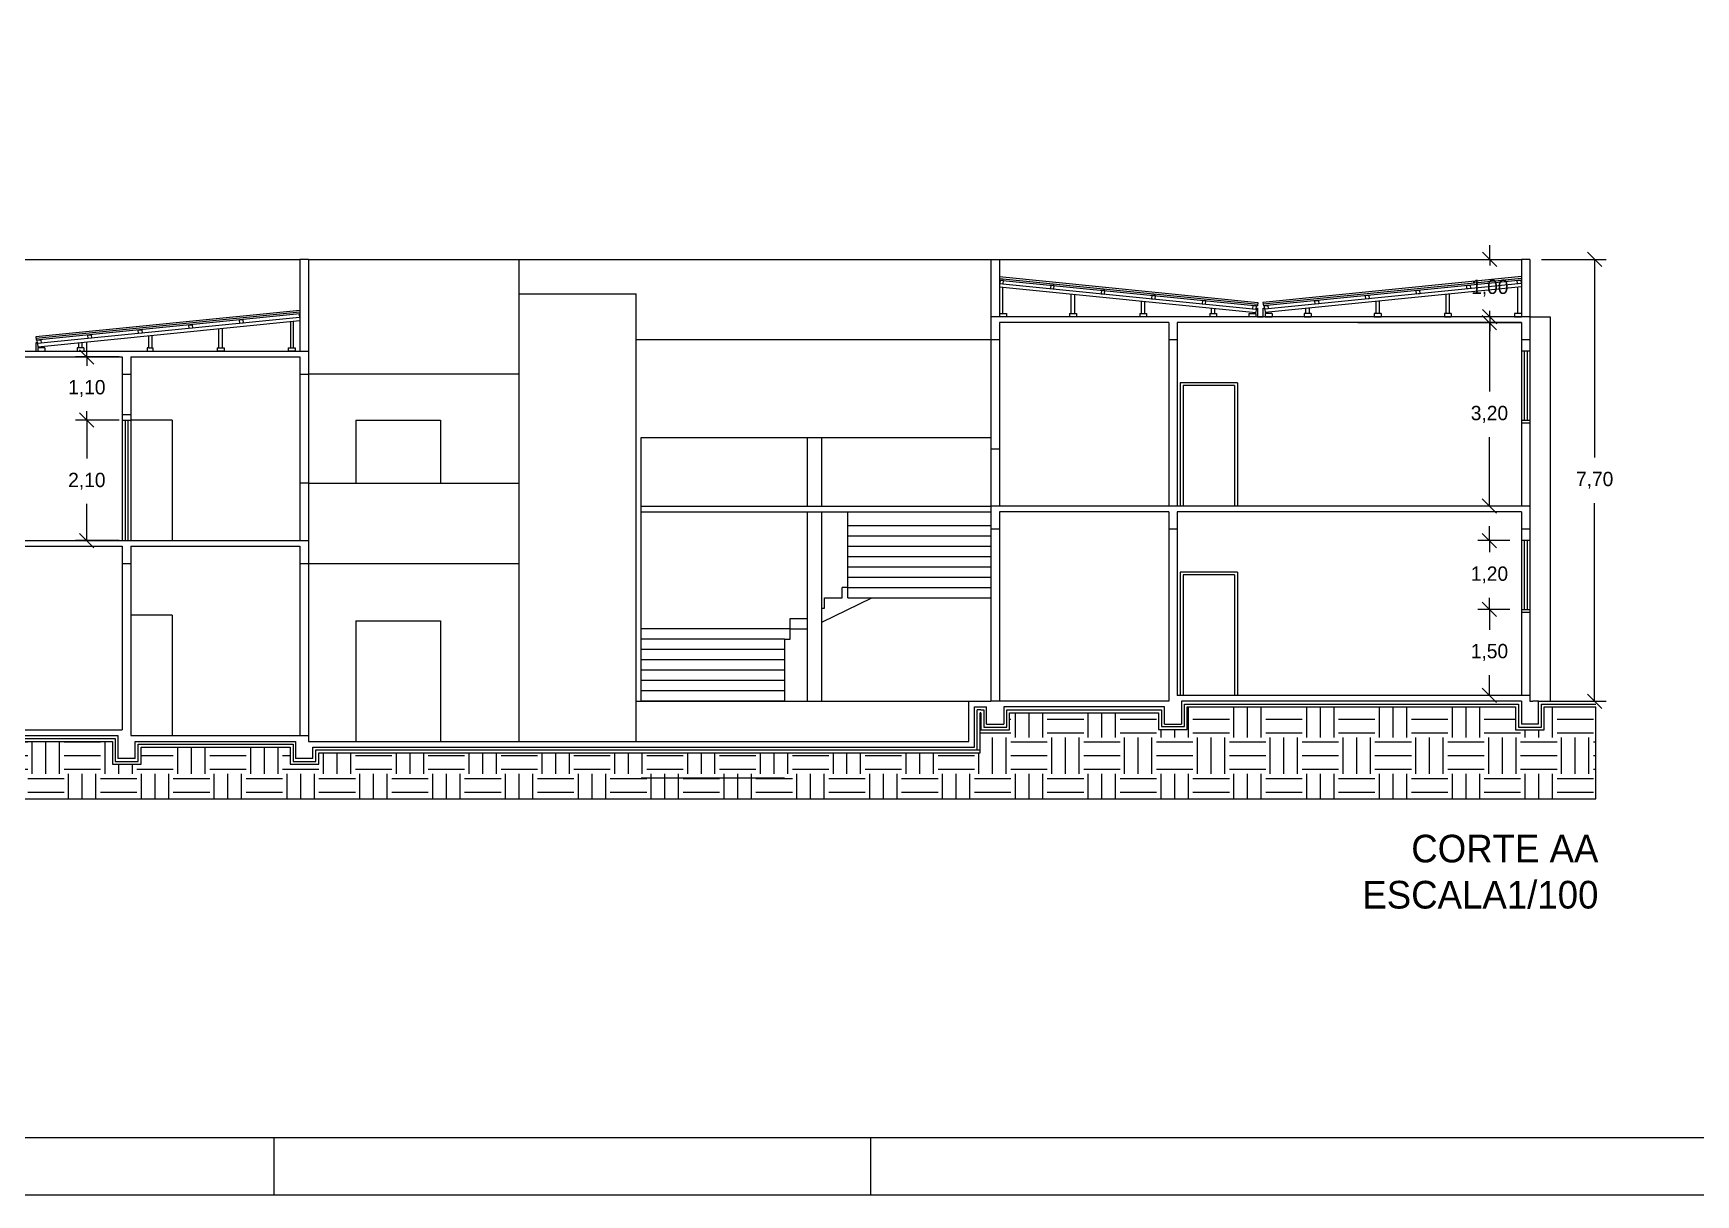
# Model space of a CAD drawing. Header units: inches. Extents: x 1211 to 1586, y 4594 to 4984.
# Drawn here: x 1295.63 to 1324.63, y 4593.59 to 4613.83 of the extents above; entities that cross this region are included whole.
import ezdxf

# ---------------------------------------------------------------- set-up
doc = ezdxf.new("R2010")
doc.units = ezdxf.units.IN
doc.header["$MEASUREMENT"] = 0
for name, color, linetype in [('0.8', 8, 'Continuous'), ('02', 2, 'Continuous'), ('1', 1, 'Continuous'), ('Capa3', 3, 'Continuous'), ('PAREDE', 5, 'Continuous'), ('S2MARGF', 4, 'Continuous'), ('S2MARGG', 13, 'Continuous'), ('Vão', 2, 'Continuous')]:
    doc.layers.add(name, color=color, linetype=linetype)
doc.dimstyles.new('COTA', dxfattribs={"dimtxt": 0.25, "dimasz": 0.25, "dimexe": 0.2, "dimexo": 0.2, "dimgap": 0.25, "dimtad": 1, "dimtih": 1, "dimtoh": 1, "dimzin": 1, "dimtxsty": 'Standard', "dimblk": 'OBLIQUE', "dimcen": 0.5, "dimclrd": 8, "dimclre": 8, "dimclrt": 8, "dimazin": 0, "dimtfac": 1, "dimtmove": 0, "dimatfit": 1, "dimldrblk": 'OBLIQUE', "dimfxl": 1, "dimarcsym": 0})
doc.dimstyles.new('ISO-25', dxfattribs={"dimtxt": 0.25, "dimasz": 0.25, "dimexe": 0.2, "dimexo": 0.2, "dimgap": 0.25, "dimtad": 1, "dimtih": 1, "dimtoh": 1, "dimzin": 1, "dimtxsty": 'Standard', "dimblk": 'OBLIQUE', "dimcen": 0.5, "dimclrd": 8, "dimclre": 8, "dimclrt": 8, "dimazin": 0, "dimtfac": 1, "dimtmove": 0, "dimatfit": 1, "dimldrblk": 'OBLIQUE', "dimfxl": 1, "dimarcsym": 0})

# ---------------------------------------------------------------- blocks, each defined once
blk = doc.blocks.new('_OBLIQUE')
at = {"color": 0, "linetype": 'ByBlock'}
blk.add_line((-0.5, -0.5), (0.5, 0.5), dxfattribs=at)
blk = doc.blocks.new('*D350')
at = {"color": 8, "lineweight": -2, "transparency": 16777216}
for p, q in [((1321.385, 4603.79), (1320.828, 4603.79)), ((1321.028, 4603.79), (1321.028, 4603.436)), ((1321.028, 4602.29), (1321.028, 4602.644)), ((1321.385, 4602.29), (1320.828, 4602.29))]:
    blk.add_line(p, q, dxfattribs=at)
at = {"layer": 'Defpoints', "color": 0, "transparency": 16777216}
for p in [(1321.585, 4603.79), (1321.028, 4602.29), (1321.585, 4602.29)]:
    blk.add_point(p, dxfattribs=at)
at = {"color": 8, "lineweight": -2, "transparency": 16777216, "xscale": 0.25, "yscale": 0.25, "zscale": 0.25}
for p, rotation in [((1321.028, 4603.79), 90), ((1321.028, 4602.29), 270)]:
    blk.add_blockref('_OBLIQUE', p, dxfattribs=dict(at, rotation=rotation))
at = {"color": 8, "transparency": 16777216, "insert": (1321.028, 4603.04), "char_height": 0.25, "attachment_point": 5}
blk.add_mtext('1,50', dxfattribs=at)
blk = doc.blocks.new('*D351')
at = {"color": 8, "lineweight": -2, "transparency": 16777216}
for p, q in [((1321.385, 4604.99), (1320.828, 4604.99)), ((1321.028, 4604.99), (1321.028, 4605.24)), ((1321.028, 4604.99), (1321.028, 4604.786)), ((1321.028, 4603.79), (1321.028, 4603.994)), ((1321.385, 4603.79), (1320.828, 4603.79)), ((1321.028, 4603.79), (1321.028, 4603.54))]:
    blk.add_line(p, q, dxfattribs=at)
at = {"layer": 'Defpoints', "color": 0, "transparency": 16777216}
for p in [(1321.028, 4604.99), (1321.585, 4604.99), (1321.585, 4603.79)]:
    blk.add_point(p, dxfattribs=at)
at = {"color": 8, "lineweight": -2, "transparency": 16777216, "xscale": 0.25, "yscale": 0.25, "zscale": 0.25}
for p, rotation in [((1321.028, 4604.99), 270), ((1321.028, 4603.79), 90)]:
    blk.add_blockref('_OBLIQUE', p, dxfattribs=dict(at, rotation=rotation))
at = {"color": 8, "transparency": 16777216, "insert": (1321.028, 4604.39), "char_height": 0.25, "attachment_point": 5}
blk.add_mtext('1,20', dxfattribs=at)
blk = doc.blocks.new('*D352')
at = {"color": 8, "lineweight": -2, "transparency": 16777216}
for p, q in [((1321.028, 4608.79), (1321.028, 4607.586)), ((1321.028, 4605.59), (1321.028, 4606.794))]:
    blk.add_line(p, q, dxfattribs=at)
at = {"layer": 'Defpoints', "color": 0, "transparency": 16777216}
for p in [(1321.028, 4608.79), (1321.028, 4608.79), (1321.028, 4605.59)]:
    blk.add_point(p, dxfattribs=at)
at = {"color": 8, "lineweight": -2, "transparency": 16777216, "xscale": 0.25, "yscale": 0.25, "zscale": 0.25}
for p, rotation in [((1321.028, 4608.79), 90), ((1321.028, 4605.59), 270)]:
    blk.add_blockref('_OBLIQUE', p, dxfattribs=dict(at, rotation=rotation))
at = {"color": 8, "transparency": 16777216, "insert": (1321.028, 4607.19), "char_height": 0.25, "attachment_point": 5}
blk.add_mtext('3,20', dxfattribs=at)
blk = doc.blocks.new('*D354')
at = {"layer": '1', "color": 8, "lineweight": -2, "transparency": 16777216}
for p, q in [((1321.034, 4609.89), (1321.034, 4610.14)), ((1321.034, 4609.89), (1321.034, 4609.786)), ((1321.034, 4608.89), (1321.034, 4608.994)), ((1321.034, 4608.89), (1321.034, 4608.64))]:
    blk.add_line(p, q, dxfattribs=at)
at = {"layer": 'Defpoints', "color": 0, "transparency": 16777216}
for p in [(1321.034, 4609.89), (1321.034, 4609.89), (1321.034, 4608.89)]:
    blk.add_point(p, dxfattribs=at)
at = {"layer": '1', "color": 8, "lineweight": -2, "transparency": 16777216, "xscale": 0.25, "yscale": 0.25, "zscale": 0.25}
for p, rotation in [((1321.034, 4609.89), 270), ((1321.034, 4608.89), 90)]:
    blk.add_blockref('_OBLIQUE', p, dxfattribs=dict(at, rotation=rotation))
at = {"layer": '1', "color": 8, "transparency": 16777216, "insert": (1321.034, 4609.39), "char_height": 0.25, "attachment_point": 5}
blk.add_mtext('1,00', dxfattribs=at)
blk = doc.blocks.new('*D355')
at = {"layer": '1', "color": 8, "lineweight": -2, "transparency": 16777216}
for p, q in [((1321.935, 4609.89), (1323.063, 4609.89)), ((1322.863, 4609.89), (1322.863, 4606.436)), ((1322.863, 4602.19), (1322.863, 4605.644)), ((1321.96, 4602.19), (1323.063, 4602.19))]:
    blk.add_line(p, q, dxfattribs=at)
at = {"layer": 'Defpoints', "color": 0, "transparency": 16777216}
for p in [(1321.735, 4609.89), (1322.863, 4609.89), (1321.76, 4602.19)]:
    blk.add_point(p, dxfattribs=at)
at = {"layer": '1', "color": 8, "lineweight": -2, "transparency": 16777216, "xscale": 0.25, "yscale": 0.25, "zscale": 0.25}
for p, rotation in [((1322.863, 4609.89), 90), ((1322.863, 4602.19), 270)]:
    blk.add_blockref('_OBLIQUE', p, dxfattribs=dict(at, rotation=rotation))
at = {"layer": '1', "color": 8, "transparency": 16777216, "insert": (1322.863, 4606.04), "char_height": 0.25, "attachment_point": 5}
blk.add_mtext('7,70', dxfattribs=at)
blk = doc.blocks.new('*D369')
at = {"color": 8, "lineweight": -2, "transparency": 16777216}
for p, q in [((1297.135, 4607.09), (1296.369, 4607.09)), ((1296.569, 4607.09), (1296.569, 4606.419)), ((1296.569, 4604.99), (1296.569, 4605.628)), ((1297.135, 4604.99), (1296.369, 4604.99))]:
    blk.add_line(p, q, dxfattribs=at)
at = {"layer": 'Defpoints', "color": 0, "transparency": 16777216}
for p in [(1296.569, 4607.09), (1297.335, 4607.09), (1297.335, 4604.99)]:
    blk.add_point(p, dxfattribs=at)
at = {"color": 8, "lineweight": -2, "transparency": 16777216, "xscale": 0.25, "yscale": 0.25, "zscale": 0.25}
for p, rotation in [((1296.569, 4607.09), 90), ((1296.569, 4604.99), 270)]:
    blk.add_blockref('_OBLIQUE', p, dxfattribs=dict(at, rotation=rotation))
at = {"color": 8, "transparency": 16777216, "insert": (1296.569, 4606.023), "char_height": 0.25, "attachment_point": 5}
blk.add_mtext('2,10', dxfattribs=at)
blk = doc.blocks.new('*D370')
at = {"color": 8, "lineweight": -2, "transparency": 16777216}
for p, q in [((1296.569, 4608.19), (1296.569, 4608.44)), ((1297.135, 4608.19), (1296.369, 4608.19)), ((1296.569, 4608.19), (1296.569, 4608.036)), ((1297.135, 4607.09), (1296.369, 4607.09)), ((1296.569, 4607.09), (1296.569, 4607.244)), ((1296.569, 4607.09), (1296.569, 4606.84))]:
    blk.add_line(p, q, dxfattribs=at)
at = {"layer": 'Defpoints', "color": 0, "transparency": 16777216}
for p in [(1296.569, 4608.19), (1297.335, 4608.19), (1297.335, 4607.09)]:
    blk.add_point(p, dxfattribs=at)
at = {"color": 8, "lineweight": -2, "transparency": 16777216, "xscale": 0.25, "yscale": 0.25, "zscale": 0.25}
for p, rotation in [((1296.569, 4608.19), 270), ((1296.569, 4607.09), 90)]:
    blk.add_blockref('_OBLIQUE', p, dxfattribs=dict(at, rotation=rotation))
at = {"color": 8, "transparency": 16777216, "insert": (1296.569, 4607.64), "char_height": 0.25, "attachment_point": 5}
blk.add_mtext('1,10', dxfattribs=at)

msp = doc.modelspace()

# ---------------------------------------------------------------- hatches: boundary and pattern name
at = {"layer": '1'}
h = msp.add_hatch(dxfattribs=at)
h.set_pattern_fill('EARTH', color=256, scale=0.1, style=0)
h.set_pattern_definition([(0, (-874.25815, 3657.3934), (0.635, 0.635), [0.635, -0.635]), (0, (-874.25815, 3657.6315), (0.635, 0.635), [0.635, -0.635]), (0, (-874.25815, 3657.8696), (0.635, 0.635), [0.635, -0.635]), (90, (-874.1788, 3657.949), (-0.635, 0.635), [0.635, -0.635]), (90, (-873.94065, 3657.949), (-0.635, 0.635), [0.635, -0.635]), (90, (-873.7025, 3657.949), (-0.635, 0.635), [0.635, -0.635])])
h.paths.add_polyline_path([(1322.8846, 4602.0899), (1321.9846, 4602.0899), (1321.9846, 4601.6899), (1321.4846, 4601.6899), (1321.4846, 4602.0899), (1315.7596, 4602.0899), (1315.7596, 4601.6978), (1315.2596, 4601.6978), (1315.2596, 4601.9899), (1312.6596, 4601.9899), (1312.6596, 4601.6899), (1312.1471, 4601.6899), (1312.1471, 4601.2899), (1300.6146, 4601.2899), (1300.6146, 4601.0899), (1300.1146, 4601.0899), (1300.1146, 4601.3899), (1297.5146, 4601.3899), (1297.5146, 4601.0899), (1297.0146, 4601.0899), (1297.0146, 4601.4899), (1291.1896, 4601.4899), (1291.1896, 4601.0899), (1290.6896, 4601.0899), (1290.6896, 4601.4899), (1289.7896, 4601.4899), (1289.7896, 4600.4899), (1322.8846, 4600.4899)])

# ---------------------------------------------------------------- linework, layer by layer
for p, q in [((1312.1596, 4602.0399), (1312.0971, 4602.0399)), ((1312.0971, 4601.3404), (1312.0971, 4602.0399)), ((1312.1596, 4601.9899), (1312.1471, 4601.9899)), ((1312.1471, 4601.2899), (1312.1471, 4601.9899)), ((1300.5646, 4601.3399), (1312.1471, 4601.3417)), ((1300.6146, 4601.2899), (1312.1471, 4601.2899))]:
    msp.add_line(p, q)
for points in [[(1312.1596, 4602.0399), (1312.2096, 4602.0399), (1312.2096, 4601.7399), (1312.6096, 4601.7399), (1312.6096, 4602.0399), (1315.3096, 4602.0399), (1315.3096, 4601.7478), (1315.7096, 4601.7478), (1315.7096, 4602.1399), (1321.5346, 4602.1399), (1321.5346, 4601.7399), (1321.9346, 4601.7399), (1321.9346, 4602.1399), (1322.8846, 4602.1399)], [(1312.1596, 4601.9899), (1312.1596, 4601.6899), (1312.6596, 4601.6899), (1312.6596, 4601.9899), (1315.2596, 4601.9899), (1315.2596, 4601.6978), (1315.7596, 4601.6978), (1315.7596, 4602.0899), (1321.4846, 4602.0899), (1321.4846, 4601.6899), (1321.9846, 4601.6899), (1321.9846, 4602.0899), (1322.8846, 4602.0899)], [(1289.7896, 4601.5399), (1290.7396, 4601.5399), (1290.7396, 4601.1399), (1291.1396, 4601.1399), (1291.1396, 4601.5399), (1297.0646, 4601.5399), (1297.0646, 4601.1399), (1297.4646, 4601.1399), (1297.4646, 4601.4399), (1300.1646, 4601.4399), (1300.1646, 4601.1399), (1300.5646, 4601.1399), (1300.5646, 4601.3399)], [(1289.7896, 4601.4899), (1290.6896, 4601.4899), (1290.6896, 4601.0899), (1291.1896, 4601.0899), (1291.1896, 4601.4899), (1297.0146, 4601.4899), (1297.0146, 4601.0899), (1297.5146, 4601.0899), (1297.5146, 4601.3899), (1300.1146, 4601.3899), (1300.1146, 4601.0899), (1300.6146, 4601.0899), (1300.6146, 4601.2899)]]:
    msp.add_lwpolyline(points)
at = {"layer": '02'}
for p, q in [((1304.1096, 4609.2899), (1306.1496, 4609.2899)), ((1306.2346, 4602.1899), (1306.2346, 4606.7879)), ((1309.8403, 4603.9899), (1309.8403, 4605.4879)), ((1309.8403, 4605.2499), (1312.3346, 4605.2499)), ((1309.8403, 4605.0699), (1312.3346, 4605.0699)), ((1309.8403, 4604.8899), (1312.3346, 4604.8899)), ((1309.8403, 4604.7099), (1312.3346, 4604.7099)), ((1309.8403, 4604.5299), (1312.3346, 4604.5299)), ((1309.7403, 4603.9899), (1309.7403, 4604.1699)), ((1309.8403, 4604.1699), (1309.7403, 4604.1699)), ((1309.8403, 4604.3499), (1312.3346, 4604.3499)), ((1309.8403, 4604.1699), (1312.3346, 4604.1699)), ((1309.1346, 4603.7279), (1309.1346, 4603.9079)), ((1309.3846, 4603.5702), (1310.2568, 4603.9899)), ((1309.3846, 4603.8099), (1309.4346, 4603.8099)), ((1309.4346, 4603.8099), (1309.4346, 4603.9899)), ((1309.4346, 4603.9899), (1309.7346, 4603.9899)), ((1309.7346, 4603.9899), (1309.7403, 4603.9899)), ((1309.8403, 4603.9899), (1312.3346, 4603.9899)), ((1308.8346, 4603.4499), (1308.8346, 4603.6299)), ((1308.8346, 4603.6299), (1309.1346, 4603.6299)), ((1308.8346, 4603.4499), (1309.1346, 4603.4499))]:
    msp.add_line(p, q, dxfattribs=at)
at = {"layer": '1'}
for p, q in [((1290.9346, 4609.8899), (1300.2846, 4609.8899)), ((1300.4346, 4609.8899), (1308.6596, 4609.8899)), ((1304.1096, 4609.2899), (1304.1096, 4609.8899)), ((1308.6596, 4609.8899), (1312.3346, 4609.8899)), ((1312.4846, 4609.8899), (1321.5846, 4609.8899)), ((1312.4846, 4609.5908), (1316.99, 4609.1402)), ((1312.4846, 4609.5606), (1316.987, 4609.1104)), ((1312.4846, 4609.5305), (1316.984, 4609.0805)), ((1312.4846, 4609.4702), (1316.9579, 4609.0228)), ((1312.4846, 4609.4099), (1316.9519, 4608.9631)), ((1312.4966, 4609.5293), (1312.4906, 4609.4696)), ((1312.4906, 4609.4696), (1312.5503, 4609.4636)), ((1312.5563, 4609.5233), (1312.4966, 4609.5293)), ((1312.5446, 4608.9499), (1312.5446, 4609.4039)), ((1312.5503, 4609.4636), (1312.5563, 4609.5233)), ((1313.3786, 4609.4411), (1313.3727, 4609.3813)), ((1313.3727, 4609.3813), (1313.4324, 4609.3754)), ((1313.4383, 4609.4351), (1313.3786, 4609.4411)), ((1313.4324, 4609.3754), (1313.4383, 4609.4351)), ((1314.2607, 4609.3528), (1314.2547, 4609.2931)), ((1314.3204, 4609.3469), (1314.2607, 4609.3528)), ((1314.3144, 4609.2872), (1314.3204, 4609.3469)), ((1321.5846, 4609.5908), (1317.0793, 4609.1402)), ((1321.5846, 4609.5606), (1317.0823, 4609.1104)), ((1321.5846, 4609.5305), (1317.0853, 4609.0805)), ((1321.5846, 4609.4702), (1317.1114, 4609.0228)), ((1321.5846, 4609.4099), (1317.1173, 4608.9631)), ((1319.7489, 4609.3469), (1319.8086, 4609.3528)), ((1319.7548, 4609.2872), (1319.7489, 4609.3469)), ((1319.8086, 4609.3528), (1319.8145, 4609.2931)), ((1320.6309, 4609.4351), (1320.6906, 4609.4411)), ((1320.6369, 4609.3754), (1320.6309, 4609.4351)), ((1320.6966, 4609.3813), (1320.6369, 4609.3754)), ((1320.6906, 4609.4411), (1320.6966, 4609.3813)), ((1321.513, 4609.5233), (1321.5727, 4609.5293)), ((1321.519, 4609.4636), (1321.513, 4609.5233)), ((1321.5787, 4609.4696), (1321.519, 4609.4636)), ((1321.5246, 4608.9499), (1321.5246, 4609.4039)), ((1321.5727, 4609.5293), (1321.5787, 4609.4696)), ((1313.7367, 4608.9499), (1313.7367, 4609.2846)), ((1313.7967, 4608.9499), (1313.7967, 4609.2786)), ((1314.2547, 4609.2931), (1314.3144, 4609.2872)), ((1314.9589, 4608.9499), (1314.9589, 4609.1624)), ((1315.0189, 4608.9499), (1315.0189, 4609.1564)), ((1315.1428, 4609.2646), (1315.1368, 4609.2049)), ((1315.1368, 4609.2049), (1315.1965, 4609.199)), ((1315.2025, 4609.2587), (1315.1428, 4609.2646)), ((1315.1965, 4609.199), (1315.2025, 4609.2587)), ((1316.0248, 4609.1764), (1316.0188, 4609.1167)), ((1316.0188, 4609.1167), (1316.0786, 4609.1108)), ((1316.0845, 4609.1705), (1316.0248, 4609.1764)), ((1316.0786, 4609.1108), (1316.0845, 4609.1705)), ((1316.181, 4608.9499), (1316.181, 4609.0402)), ((1316.241, 4608.9499), (1316.241, 4609.0342)), ((1316.9042, 4609.0885), (1316.8982, 4609.0288)), ((1316.8982, 4609.0288), (1316.9579, 4609.0228)), ((1316.9639, 4609.0825), (1316.9042, 4609.0885)), ((1316.9579, 4609.0228), (1316.9519, 4608.9631)), ((1316.9579, 4609.0228), (1316.9639, 4609.0825)), ((1316.9623, 4609.0399), (1316.9859, 4609.0399)), ((1316.99, 4609.1402), (1316.984, 4609.0805)), ((1316.9859, 4609.0399), (1316.9859, 4608.8899)), ((1317.0793, 4609.1402), (1317.0853, 4609.0805)), ((1317.0833, 4608.8899), (1317.0833, 4609.0399)), ((1317.0833, 4609.0399), (1317.107, 4609.0399)), ((1317.1054, 4609.0825), (1317.1651, 4609.0885)), ((1317.1114, 4609.0228), (1317.1054, 4609.0825)), ((1317.1711, 4609.0288), (1317.1114, 4609.0228)), ((1317.1114, 4609.0228), (1317.1173, 4608.9631)), ((1317.1651, 4609.0885), (1317.1711, 4609.0288)), ((1317.8283, 4608.9499), (1317.8283, 4609.0342)), ((1317.8883, 4608.9499), (1317.8883, 4609.0402)), ((1317.9847, 4609.1705), (1318.0444, 4609.1764)), ((1317.9907, 4609.1108), (1317.9847, 4609.1705)), ((1318.0504, 4609.1167), (1317.9907, 4609.1108)), ((1318.0444, 4609.1764), (1318.0504, 4609.1167)), ((1318.8668, 4609.2587), (1318.9265, 4609.2646)), ((1318.8728, 4609.199), (1318.8668, 4609.2587)), ((1318.9325, 4609.2049), (1318.8728, 4609.199)), ((1318.9265, 4609.2646), (1318.9325, 4609.2049)), ((1319.0504, 4608.9499), (1319.0504, 4609.1564)), ((1319.1104, 4608.9499), (1319.1104, 4609.1624)), ((1319.8145, 4609.2931), (1319.7548, 4609.2872)), ((1320.2725, 4608.9499), (1320.2725, 4609.2786)), ((1320.3325, 4608.9499), (1320.3325, 4609.2846)), ((1300.2846, 4609.0008), (1295.6793, 4608.5402)), ((1300.2846, 4608.9706), (1295.6823, 4608.5104)), ((1300.2846, 4608.9405), (1295.6853, 4608.4805)), ((1300.2777, 4608.8795), (1295.7114, 4608.4228)), ((1300.2846, 4608.8199), (1295.7173, 4608.3631)), ((1298.3489, 4608.7469), (1298.4086, 4608.7528)), ((1298.3548, 4608.6872), (1298.3489, 4608.7469)), ((1298.4086, 4608.7528), (1298.4145, 4608.6931)), ((1299.2309, 4608.8351), (1299.2906, 4608.8411)), ((1299.2369, 4608.7754), (1299.2309, 4608.8351)), ((1299.2966, 4608.7813), (1299.2369, 4608.7754)), ((1299.2906, 4608.8411), (1299.2966, 4608.7813)), ((1300.1246, 4608.3499), (1300.1246, 4608.8039)), ((1300.1712, 4608.3499), (1300.1712, 4608.8085)), ((1300.2727, 4608.9293), (1300.2787, 4608.8696)), ((1312.4846, 4608.9499), (1312.6046, 4608.9499)), ((1312.6046, 4608.8899), (1312.4846, 4608.8899)), ((1312.6046, 4608.9499), (1312.6046, 4608.8899)), ((1313.7067, 4608.9499), (1313.8267, 4608.9499)), ((1313.7067, 4608.9499), (1313.7067, 4608.8899)), ((1313.8267, 4608.8899), (1313.7067, 4608.8899)), ((1313.8267, 4608.9499), (1313.8267, 4608.8899)), ((1314.9289, 4608.9499), (1315.0489, 4608.9499)), ((1314.9289, 4608.9499), (1314.9289, 4608.8899)), ((1315.0489, 4608.8899), (1314.9289, 4608.8899)), ((1315.0489, 4608.9499), (1315.0489, 4608.8899)), ((1316.151, 4608.9499), (1316.271, 4608.9499)), ((1316.151, 4608.9499), (1316.151, 4608.8899)), ((1316.271, 4608.8899), (1316.151, 4608.8899)), ((1316.271, 4608.9499), (1316.271, 4608.8899)), ((1316.8319, 4608.9499), (1316.9519, 4608.9499)), ((1316.8319, 4608.9499), (1316.8319, 4608.8899)), ((1316.9519, 4608.8899), (1316.8319, 4608.8899)), ((1316.9519, 4608.9499), (1316.9519, 4608.8899)), ((1316.9859, 4608.8899), (1317.0833, 4608.8899)), ((1317.2373, 4608.9499), (1317.1173, 4608.9499)), ((1317.1173, 4608.9499), (1317.1173, 4608.8899)), ((1317.1173, 4608.8899), (1317.2373, 4608.8899)), ((1317.2373, 4608.9499), (1317.2373, 4608.8899)), ((1317.9183, 4608.9499), (1317.7983, 4608.9499)), ((1317.7983, 4608.9499), (1317.7983, 4608.8899)), ((1317.7983, 4608.8899), (1317.9183, 4608.8899)), ((1317.9183, 4608.9499), (1317.9183, 4608.8899)), ((1319.1404, 4608.9499), (1319.0204, 4608.9499)), ((1319.0204, 4608.9499), (1319.0204, 4608.8899)), ((1319.0204, 4608.8899), (1319.1404, 4608.8899)), ((1319.1404, 4608.9499), (1319.1404, 4608.8899)), ((1320.3625, 4608.9499), (1320.2425, 4608.9499)), ((1320.2425, 4608.9499), (1320.2425, 4608.8899)), ((1320.2425, 4608.8899), (1320.3625, 4608.8899)), ((1320.3625, 4608.9499), (1320.3625, 4608.8899)), ((1321.5846, 4608.9499), (1321.4646, 4608.9499)), ((1321.4646, 4608.9499), (1321.4646, 4608.8899)), ((1321.4646, 4608.8899), (1321.5846, 4608.8899)), ((1321.7346, 4608.8899), (1322.0846, 4608.8899)), ((1322.0846, 4608.8899), (1322.0846, 4602.1899)), ((1295.6793, 4608.5402), (1295.6853, 4608.4805)), ((1295.6833, 4608.2899), (1295.6833, 4608.4399)), ((1295.6833, 4608.4399), (1295.707, 4608.4399)), ((1295.7054, 4608.4825), (1295.7651, 4608.4885)), ((1295.7114, 4608.4228), (1295.7054, 4608.4825)), ((1295.7651, 4608.4885), (1295.7711, 4608.4288)), ((1296.4883, 4608.3499), (1296.4883, 4608.4402)), ((1296.5847, 4608.5705), (1296.6444, 4608.5764)), ((1296.5907, 4608.5108), (1296.5847, 4608.5705)), ((1296.6504, 4608.5167), (1296.5907, 4608.5108)), ((1296.6444, 4608.5764), (1296.6504, 4608.5167)), ((1297.4668, 4608.6587), (1297.5265, 4608.6646)), ((1297.4728, 4608.599), (1297.4668, 4608.6587)), ((1297.5325, 4608.6049), (1297.4728, 4608.599)), ((1297.5265, 4608.6646), (1297.5325, 4608.6049)), ((1297.6504, 4608.3499), (1297.6504, 4608.5564)), ((1297.7104, 4608.3499), (1297.7104, 4608.5624)), ((1298.4145, 4608.6931), (1298.3548, 4608.6872)), ((1298.8725, 4608.3499), (1298.8725, 4608.6786)), ((1298.9325, 4608.3499), (1298.9325, 4608.6846)), ((1312.3346, 4608.4899), (1306.1496, 4608.4899)), ((1312.3346, 4608.4899), (1312.3346, 4606.5899)), ((1312.4846, 4608.4899), (1312.4846, 4606.5899)), ((1295.5859, 4608.2899), (1295.6833, 4608.2899)), ((1295.7711, 4608.4288), (1295.7114, 4608.4228)), ((1295.7114, 4608.4228), (1295.7173, 4608.3631)), ((1295.8373, 4608.3499), (1295.7173, 4608.3499)), ((1295.7173, 4608.3499), (1295.7173, 4608.2899)), ((1295.7173, 4608.2899), (1295.8373, 4608.2899)), ((1295.8373, 4608.3499), (1295.8373, 4608.2899)), ((1296.5183, 4608.3499), (1296.3983, 4608.3499)), ((1296.3983, 4608.3499), (1296.3983, 4608.2899)), ((1296.3983, 4608.2899), (1296.5183, 4608.2899)), ((1296.4283, 4608.3499), (1296.4283, 4608.4342)), ((1296.5183, 4608.3499), (1296.5183, 4608.2899)), ((1297.6204, 4608.3499), (1297.6204, 4608.2899)), ((1297.6504, 4608.3499), (1297.6204, 4608.3499)), ((1297.6204, 4608.2899), (1297.7282, 4608.2899)), ((1297.6504, 4608.3499), (1297.7204, 4608.3499)), ((1297.7204, 4608.3499), (1297.7204, 4608.2899)), ((1298.8425, 4608.3499), (1298.9625, 4608.3499)), ((1298.8425, 4608.3499), (1298.8425, 4608.2899)), ((1298.8425, 4608.2899), (1298.9625, 4608.2899)), ((1298.9625, 4608.2899), (1298.8425, 4608.2899)), ((1298.9625, 4608.3499), (1298.9625, 4608.2899)), ((1298.9625, 4608.3499), (1298.9625, 4608.2899)), ((1300.0812, 4608.3499), (1300.2012, 4608.3499)), ((1300.0812, 4608.3499), (1300.0812, 4608.2899)), ((1300.2012, 4608.2899), (1300.0812, 4608.2899)), ((1300.2012, 4608.3499), (1300.2012, 4608.2899)), ((1321.6346, 4608.2899), (1321.6346, 4607.0899)), ((1321.6846, 4608.2899), (1321.6846, 4607.0899)), ((1300.2846, 4607.8899), (1300.2846, 4605.9899)), ((1304.1096, 4607.8899), (1300.4346, 4607.8899)), ((1300.4346, 4607.8899), (1300.4346, 4605.9899)), ((1315.6346, 4607.7399), (1315.6346, 4605.5899)), ((1316.6346, 4607.7399), (1315.6346, 4607.7399)), ((1315.6846, 4607.6899), (1315.6846, 4605.5899)), ((1316.5846, 4607.6899), (1315.6846, 4607.6899)), ((1316.5846, 4607.6899), (1316.5846, 4605.5899)), ((1316.6346, 4607.7399), (1316.6346, 4605.5899)), ((1297.2346, 4607.0899), (1297.2346, 4604.9899)), ((1297.2846, 4607.0899), (1297.2846, 4604.9899)), ((1298.0596, 4607.0899), (1297.3346, 4607.0899)), ((1298.0596, 4607.0899), (1298.0596, 4604.9899)), ((1301.2596, 4607.0899), (1302.7346, 4607.0899)), ((1301.2596, 4607.0899), (1301.2596, 4605.9899)), ((1302.7346, 4607.0899), (1302.7346, 4605.9899)), ((1309.1346, 4602.1899), (1309.1346, 4605.4879)), ((1309.3846, 4602.1899), (1309.3846, 4605.4879)), ((1312.3346, 4605.1899), (1312.3346, 4602.1899)), ((1312.4846, 4605.1899), (1312.4846, 4602.1899)), ((1321.6346, 4604.9899), (1321.6346, 4603.7899)), ((1321.6846, 4604.9899), (1321.6846, 4603.7899)), ((1300.2846, 4604.5899), (1300.2846, 4601.5899)), ((1300.4346, 4604.5899), (1304.1096, 4604.5899)), ((1300.4346, 4604.5899), (1300.4346, 4601.5899)), ((1315.6346, 4604.4399), (1315.6346, 4602.2899)), ((1316.6346, 4604.4399), (1315.6346, 4604.4399)), ((1315.6846, 4604.3899), (1315.6846, 4602.2899)), ((1316.5846, 4604.3899), (1315.6846, 4604.3899)), ((1316.5846, 4604.3899), (1316.5846, 4602.2899)), ((1316.6346, 4604.4399), (1316.6346, 4602.2899)), ((1298.0596, 4603.6899), (1297.3346, 4603.6899)), ((1298.0596, 4603.6899), (1298.0596, 4601.5899)), ((1301.2596, 4603.5899), (1302.7346, 4603.5899)), ((1301.2596, 4603.5899), (1301.2596, 4601.4899)), ((1302.7346, 4603.5899), (1302.7346, 4601.4899)), ((1308.8346, 4603.4499), (1306.2346, 4603.4499)), ((1308.7346, 4603.2699), (1306.2346, 4603.2699)), ((1308.7346, 4603.2699), (1308.7346, 4602.1899)), ((1308.7346, 4603.2699), (1308.8346, 4603.2699)), ((1308.8346, 4603.2699), (1308.8346, 4603.4499)), ((1308.7346, 4603.0899), (1306.2346, 4603.0899)), ((1308.7346, 4602.9099), (1306.2346, 4602.9099)), ((1308.7346, 4602.7299), (1306.2346, 4602.7299)), ((1308.7346, 4602.5499), (1306.2346, 4602.5499)), ((1308.7346, 4602.3699), (1306.2346, 4602.3699)), ((1306.1496, 4602.1899), (1311.9471, 4602.1899)), ((1308.7346, 4602.1899), (1306.2346, 4602.1899)), ((1322.8846, 4600.4899), (1322.8846, 4602.0899)), ((1308.7346, 4600.8479), (1306.2346, 4600.8479)), ((1289.7896, 4600.4899), (1322.8846, 4600.4899))]:
    msp.add_line(p, q, dxfattribs=at)
at = {"layer": 'Capa3'}
for p, q in [((1306.2346, 4606.7879), (1312.3346, 4606.7879)), ((1309.1346, 4605.5879), (1309.1346, 4606.7879)), ((1309.3846, 4605.5879), (1309.3846, 4606.7879))]:
    msp.add_line(p, q, dxfattribs=at)
at = {"layer": 'PAREDE'}
for p, q in [((1300.4346, 4609.8899), (1300.2846, 4609.8899)), ((1300.2846, 4609.8899), (1300.2846, 4608.2899)), ((1300.4346, 4609.8899), (1300.4346, 4607.8899)), ((1312.3346, 4609.8899), (1312.4846, 4609.8899)), ((1312.3346, 4609.8899), (1312.3346, 4608.4899)), ((1312.4846, 4609.8899), (1312.4846, 4608.8899)), ((1321.7346, 4609.8899), (1321.5846, 4609.8899)), ((1321.5846, 4609.8899), (1321.5846, 4608.8899)), ((1321.7346, 4609.8899), (1321.7346, 4608.2899)), ((1321.7346, 4608.8899), (1312.3346, 4608.8899)), ((1315.4346, 4608.7899), (1312.4846, 4608.7899)), ((1312.4846, 4608.7899), (1312.4846, 4608.4899)), ((1315.4346, 4608.7899), (1315.4346, 4605.5899)), ((1315.5846, 4608.7899), (1315.5846, 4605.5899)), ((1321.5846, 4608.7899), (1315.5846, 4608.7899)), ((1318.7346, 4608.7899), (1321.5846, 4608.7899)), ((1321.5846, 4608.7899), (1321.5846, 4608.2899)), ((1312.4846, 4608.4899), (1312.3346, 4608.4899)), ((1315.5846, 4608.4899), (1315.4346, 4608.4899)), ((1321.7346, 4608.4899), (1321.5846, 4608.4899)), ((1290.9346, 4608.2899), (1300.4346, 4608.2899)), ((1291.0846, 4608.1899), (1297.1846, 4608.1899)), ((1297.1846, 4608.1899), (1297.1846, 4604.9899)), ((1297.3346, 4608.1899), (1297.3346, 4604.9899)), ((1297.3346, 4608.1899), (1300.2846, 4608.1899)), ((1300.2846, 4608.1899), (1300.2846, 4607.8899)), ((1321.7346, 4608.2899), (1321.5846, 4608.2899)), ((1297.1846, 4607.8899), (1297.3346, 4607.8899)), ((1300.2846, 4607.8899), (1300.4346, 4607.8899)), ((1297.1846, 4607.1899), (1297.3346, 4607.1899)), ((1297.1846, 4607.0899), (1297.3346, 4607.0899)), ((1321.5846, 4607.0899), (1321.5846, 4605.5899)), ((1321.5846, 4607.0899), (1321.7346, 4607.0899)), ((1321.5846, 4607.0399), (1321.7346, 4607.0399)), ((1321.7346, 4607.0899), (1321.7346, 4604.9899)), ((1312.3346, 4606.5899), (1312.3346, 4605.1899)), ((1312.3346, 4606.5899), (1312.4846, 4606.5899)), ((1312.4846, 4606.5899), (1312.4846, 4605.5899)), ((1300.2846, 4605.9899), (1300.2846, 4604.9899)), ((1300.4346, 4605.9899), (1300.2846, 4605.9899)), ((1300.4346, 4605.9899), (1300.4346, 4604.5899)), ((1300.4346, 4605.9899), (1304.1096, 4605.9899)), ((1306.2346, 4605.5879), (1312.3346, 4605.5879)), ((1306.2346, 4605.5879), (1312.3346, 4605.5879)), ((1321.7346, 4605.5899), (1312.3346, 4605.5899)), ((1306.2346, 4605.4879), (1312.3346, 4605.4879)), ((1306.2346, 4605.4879), (1312.3346, 4605.4879)), ((1315.4346, 4605.4899), (1312.4846, 4605.4899)), ((1312.4846, 4605.4899), (1312.4846, 4605.1899)), ((1315.4346, 4605.4899), (1315.4346, 4602.1899)), ((1315.5846, 4605.4899), (1315.5846, 4602.2899)), ((1321.5846, 4605.4899), (1315.5846, 4605.4899)), ((1321.5846, 4605.4899), (1321.5846, 4604.9899)), ((1290.9346, 4604.9899), (1300.4346, 4604.9899)), ((1312.4846, 4605.1899), (1312.3346, 4605.1899)), ((1312.4846, 4605.1899), (1312.3346, 4605.1899)), ((1315.5846, 4605.1899), (1315.4346, 4605.1899)), ((1321.7346, 4605.1899), (1321.5846, 4605.1899)), ((1321.7346, 4604.9899), (1321.5846, 4604.9899)), ((1291.0846, 4604.8899), (1297.1846, 4604.8899)), ((1297.1846, 4604.8899), (1297.1846, 4601.6899)), ((1297.3346, 4604.8899), (1297.3346, 4601.5899)), ((1297.3346, 4604.8899), (1300.2846, 4604.8899)), ((1300.2846, 4604.8899), (1300.2846, 4604.5899)), ((1297.1846, 4604.5899), (1297.3346, 4604.5899)), ((1300.2846, 4604.5899), (1300.4346, 4604.5899)), ((1321.5846, 4603.7899), (1321.5846, 4602.2899)), ((1321.5846, 4603.7899), (1321.7346, 4603.7899)), ((1321.5846, 4603.7399), (1321.7346, 4603.7399)), ((1321.7346, 4603.7899), (1321.7346, 4602.1899)), ((1311.9471, 4602.1899), (1312.3346, 4602.1899)), ((1311.9471, 4601.4899), (1311.9471, 4602.1899)), ((1312.0471, 4602.0899), (1312.2596, 4602.0899)), ((1312.0471, 4602.0899), (1312.2596, 4602.0899)), ((1312.0471, 4601.3899), (1312.0471, 4602.0899)), ((1312.2596, 4601.7899), (1312.2596, 4602.0899)), ((1315.4346, 4602.1899), (1312.3346, 4602.1899)), ((1315.3596, 4602.0899), (1312.5596, 4602.0899)), ((1312.5596, 4602.0899), (1312.5596, 4601.7899)), ((1315.3596, 4601.7899), (1315.3596, 4602.0899)), ((1321.7346, 4602.2899), (1315.5846, 4602.2899)), ((1321.5846, 4602.1899), (1315.6596, 4602.1899)), ((1315.6596, 4602.1899), (1315.6596, 4601.7899)), ((1321.5846, 4602.1899), (1321.5846, 4601.7899)), ((1321.7346, 4602.1899), (1321.7846, 4602.1899)), ((1321.8846, 4602.1899), (1321.7846, 4602.1899)), ((1321.8846, 4601.7899), (1321.8846, 4602.1899)), ((1321.8846, 4602.1899), (1322.8846, 4602.1899)), ((1312.2596, 4601.7899), (1312.5596, 4601.7899)), ((1315.3596, 4601.7899), (1315.6596, 4601.7899)), ((1321.8846, 4601.7899), (1321.5846, 4601.7899)), ((1290.9346, 4601.6899), (1297.1846, 4601.6899)), ((1291.0846, 4601.5899), (1297.1096, 4601.5899)), ((1297.1096, 4601.5899), (1297.1096, 4601.1899)), ((1297.3346, 4601.5899), (1300.4346, 4601.5899)), ((1297.4096, 4601.4899), (1300.2096, 4601.4899)), ((1297.4096, 4601.1899), (1297.4096, 4601.4899)), ((1300.2096, 4601.4899), (1300.2096, 4601.1899)), ((1300.4346, 4601.5899), (1300.4346, 4601.4899)), ((1300.4346, 4601.4899), (1311.9471, 4601.4899)), ((1297.4096, 4601.1899), (1297.1096, 4601.1899)), ((1300.5096, 4601.1899), (1300.2096, 4601.1899)), ((1300.5096, 4601.1899), (1300.5096, 4601.3899)), ((1300.5096, 4601.3899), (1312.0471, 4601.3899)), ((1303.6096, 4601.3899), (1304.2096, 4601.3899))]:
    msp.add_line(p, q, dxfattribs=at)
at = {"layer": 'S2MARGF'}
for p, q in [((1299.8322, 4594.5872), (1299.8322, 4593.5872)), ((1310.2322, 4594.5872), (1310.2322, 4593.5872))]:
    msp.add_line(p, q, dxfattribs=at)
msp.add_lwpolyline([(1280.526, 4593.5872), (1385.926, 4593.5872), (1385.926, 4677.6872), (1280.526, 4677.6872)], close=True, dxfattribs=at)
at = {"layer": 'S2MARGG'}
msp.add_line((1283.026, 4594.5872), (1384.926, 4594.5872), dxfattribs=at)
at = {"layer": 'Vão'}
for p, q in [((1304.1096, 4601.4899), (1304.1096, 4609.2899)), ((1306.1496, 4601.4899), (1306.1496, 4609.2899)), ((1321.5846, 4608.2899), (1321.5846, 4607.0899)), ((1321.7346, 4608.2899), (1321.7346, 4607.0899)), ((1297.1846, 4607.0899), (1297.1846, 4604.9899)), ((1297.3346, 4607.0899), (1297.3346, 4604.9899)), ((1321.5846, 4604.9899), (1321.5846, 4603.7899)), ((1321.7346, 4604.9899), (1321.7346, 4603.7899))]:
    msp.add_line(p, q, dxfattribs=at)

# ---------------------------------------------------------------- texts
at = {"layer": '0.8', "extrusion": (-0.141435, 3.16192e-13, 0.989948), "insert": (1322.9286, 4598.5691, 0.0022), "char_height": 0.482295, "width": 13.730921, "attachment_point": 9, "text_direction": (0.989948, 0, 0.141435)}
msp.add_mtext('\\A1;CORTE AA\\PESCALA1/100', dxfattribs=at)

# ---------------------------------------------------------------- dimensions: what is measured, and where the dimension line sits
for base, p1, p2, picture, middle in [((1321.0283, 4608.7899), (1321.0283, 4605.5899), (1321.0283, 4608.7899), '*D352', (1321.0283, 4607.1899)), ((1321.0283, 4604.9899), (1321.5846, 4603.7899), (1321.5846, 4604.9899), '*D351', (1321.0283, 4604.3899)), ((1321.0283, 4602.2899), (1321.5846, 4603.7899), (1321.5846, 4602.2899), '*D350', (1321.0283, 4603.0399))]:
    dim = msp.add_linear_dim(base=base, p1=p1, p2=p2, angle=90, dimstyle='COTA')
    dim.commit()
    dim.dimension.update_dxf_attribs({"geometry": picture, "text_midpoint": middle})
dim = msp.add_aligned_dim(p1=(1297.3346, 4607.0899), p2=(1297.3346, 4608.1899), distance=0.7654, dimstyle='ISO-25')
dim.commit()
dim.dimension.update_dxf_attribs({"geometry": '*D370', "text_midpoint": (1296.5692, 4607.6399)})
dim = msp.add_linear_dim(base=(1296.5692, 4607.0899), p1=(1297.3346, 4604.9899), p2=(1297.3346, 4607.0899), angle=90, dimstyle='ISO-25')
dim.commit()
dim.dimension.update_dxf_attribs({"geometry": '*D369', "text_midpoint": (1296.5692, 4606.0234), "dimtype": 161})
at = {"layer": '1'}
for base, p1, p2, picture, middle in [((1321.0343, 4609.8899), (1321.0343, 4608.8899), (1321.0343, 4609.8899), '*D354', (1321.0343, 4609.3899)), ((1322.8628, 4609.8899), (1321.7596, 4602.1899), (1321.7346, 4609.8899), '*D355', (1322.8628, 4606.0399))]:
    dim = msp.add_linear_dim(base=base, p1=p1, p2=p2, angle=90, dimstyle='ISO-25', dxfattribs=at)
    dim.commit()
    dim.dimension.update_dxf_attribs({"geometry": picture, "text_midpoint": middle})

doc.saveas('drawing.dxf')
